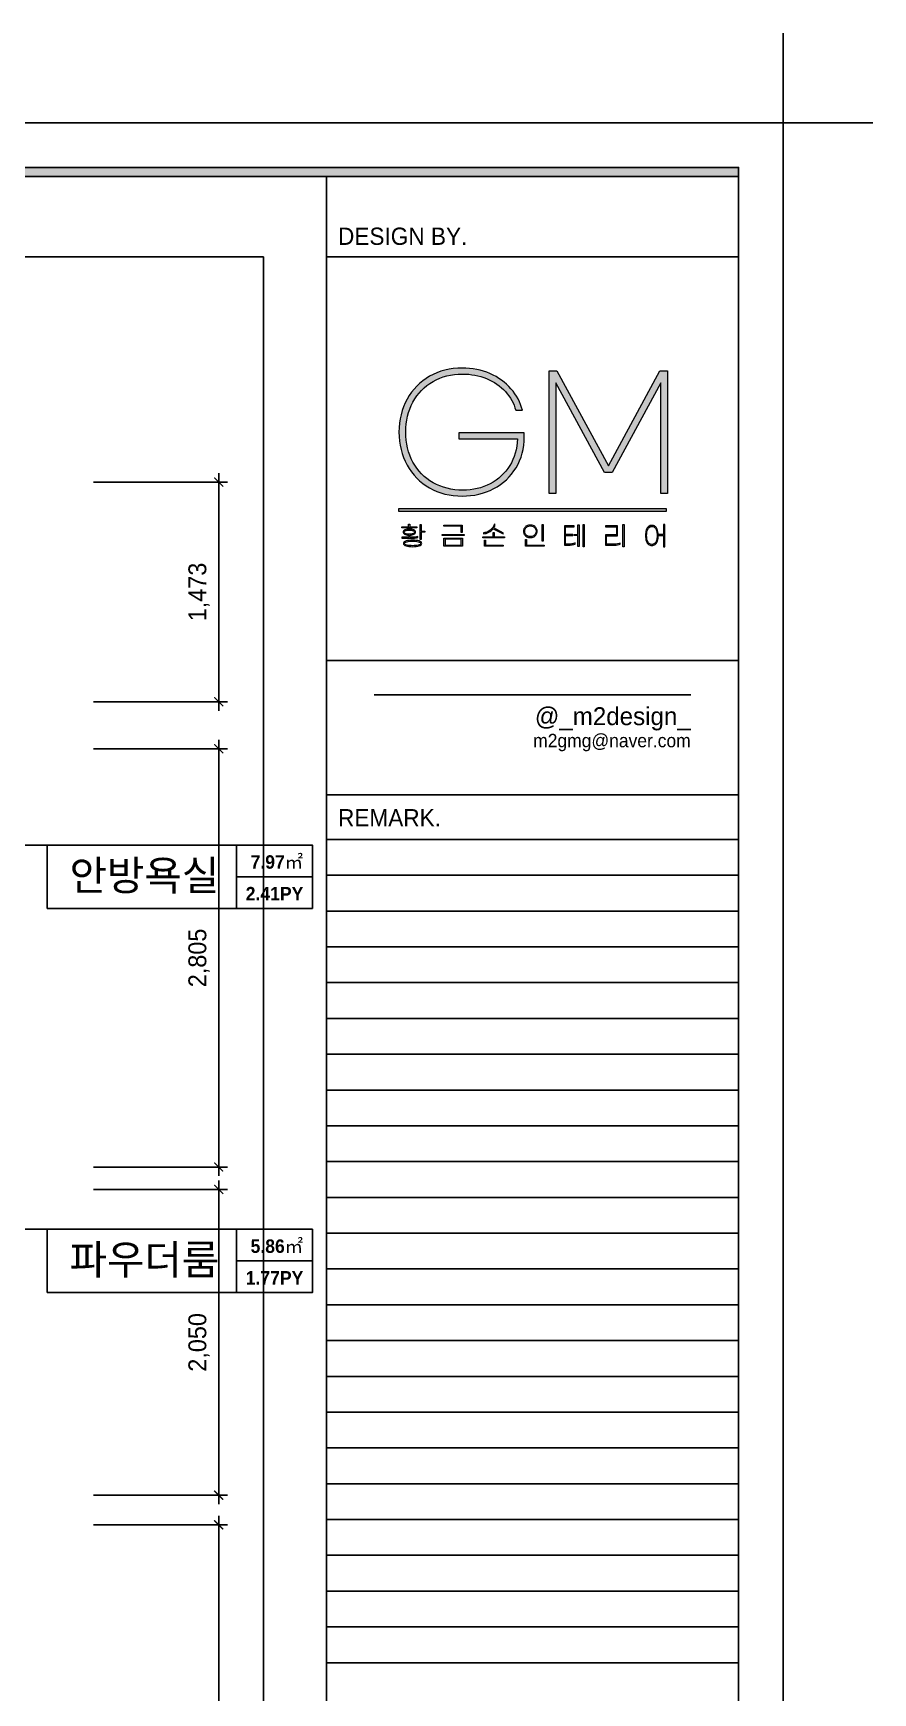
# Model space of a CAD drawing. Header units: millimetres. Extents: x 236955 to 308542, y 30900 to 88969.
# Drawn here: x 302912 to 308542, y 65121 to 76250 of the extents above; entities that cross this region are included whole.
import ezdxf
from ezdxf.enums import TextEntityAlignment as Align

# ---------------------------------------------------------------- set-up
doc = ezdxf.new("R2010")
doc.units = ezdxf.units.MM
doc.header["$LTSCALE"] = 100
doc.header["$PDMODE"] = 3
doc.layers.get('DEFPOINTS').update_dxf_attribs({"color": 248})
for name, color, linetype in [('0-ELC TEXT', 7, 'Continuous'), ('03-TEXT', 3, 'Continuous'), ('07-DIM WAL', 5, 'Continuous'), ('_U+B808_U+C774_U+C5B4 2', 7, 'Continuous'), ('FORM(YOURNAME)-1', 1, 'Continuous'), ('FORM(YOURNAME)-11', 1, 'Continuous')]:
    doc.layers.add(name, color=color, linetype=linetype)
doc.styles.add('HY 울릉도 L', font='')
doc.styles.add('YOURNAME', font='HY울릉도M.TTF')
doc.styles.add('넥슨고딕', font='NEXONLv1GothicBold.ttf')
doc.styles.add('코레일둥고', font='Korail_Round_Gothic_Medium.ttf')
doc.styles.get('HY 울릉도 L').set_extended_font_data('HY울릉도L')
doc.dimstyles.new('60', dxfattribs={"dimscale": 60, "dimtxt": 2, "dimasz": 1, "dimexe": 1, "dimexo": 1, "dimgap": 1, "dimtad": 1, "dimdec": 0, "dimrnd": 0.05, "dimdsep": 46, "dimlunit": 6, "dimtxsty": 'HY 울릉도 L', "dimblk": 'ARCHTICK', "dimcen": 2.5, "dimdle": 1, "dimclrd": 133, "dimclre": 133, "dimclrt": 30, "dimadec": 0, "dimazin": 0, "dimtfac": 1, "dimtdec": 0, "dimtix": 1, "dimtmove": 2, "dimatfit": 3, "dimldrblk": 'ARCHTICK', "dimfxl": 1, "dimlwd": -1, "dimlwe": -1, "dimarcsym": 0})

# ---------------------------------------------------------------- blocks, each defined once
blk = doc.blocks.new('block 29')
at = {"layer": '_U+B808_U+C774_U+C5B4 2'}
h = blk.add_hatch(color=35, dxfattribs=at)
h.dxf.hatch_style = 2
edge = h.paths.add_edge_path()
edge.add_spline(control_points=[(626.29, -130.32), (626.06, -130.35), (625.8, -130.36), (625.5, -130.36), (625.5, -130.36), (624.38, -130.36), (624.38, -130.36), (624.38, -130.36), (624.38, -130.21), (624.38, -130.21), (624.38, -130.21), (625.42, -130.21), (625.42, -130.21), (625.42, -130.21), (625.42, -129.89), (625.42, -129.89), (625.16, -129.88), (624.96, -129.84), (624.81, -129.76), (624.66, -129.68), (624.58, -129.57), (624.58, -129.44), (624.58, -129.3), (624.66, -129.19), (624.83, -129.1), (625, -129.02), (625.22, -128.98), (625.5, -128.98), (625.79, -128.98), (626.01, -129.02), (626.18, -129.1), (626.34, -129.19), (626.43, -129.3), (626.43, -129.44), (626.43, -129.57), (626.35, -129.68), (626.2, -129.76), (626.05, -129.84), (625.84, -129.89), (625.58, -129.89), (625.58, -129.89), (625.58, -130.21), (625.58, -130.21), (626.18, -130.2), (626.58, -130.16), (626.78, -130.07), (626.78, -130.07), (626.78, -130.22), (626.78, -130.22), (626.68, -130.27), (626.51, -130.3), (626.29, -130.32)], knot_values=[0, 0, 0, 0, 1, 1, 1, 2, 2, 2, 3, 3, 3, 4, 4, 4, 5, 5, 5, 6, 6, 6, 7, 7, 7, 8, 8, 8, 9, 9, 9, 10, 10, 10, 11, 11, 11, 12, 12, 12, 13, 13, 13, 14, 14, 14, 15, 15, 15, 16, 16, 16, 17, 17, 17, 17], degree=3, periodic=0)
h.paths.add_polyline_path([(626.62, -128.8), (624.41, -128.8), (624.41, -128.65), (625.41, -128.65), (625.41, -128.24), (625.58, -128.24), (625.58, -128.65), (626.62, -128.65)])
edge = h.paths.add_edge_path()
edge.add_spline(control_points=[(626.98, -130.76), (627.24, -130.83), (627.37, -130.96), (627.37, -131.13), (627.37, -131.3), (627.24, -131.42), (626.98, -131.5), (626.72, -131.57), (626.39, -131.61), (626, -131.61), (625.61, -131.61), (625.28, -131.57), (625.02, -131.5), (624.76, -131.42), (624.63, -131.3), (624.63, -131.13), (624.63, -130.96), (624.76, -130.83), (625.02, -130.76), (625.28, -130.68), (625.61, -130.65), (626, -130.65), (626.39, -130.65), (626.72, -130.68), (626.98, -130.76)], knot_values=[0, 0, 0, 0, 1, 1, 1, 2, 2, 2, 3, 3, 3, 4, 4, 4, 5, 5, 5, 6, 6, 6, 7, 7, 7, 8, 8, 8, 8], degree=3, periodic=0)
edge = h.paths.add_edge_path()
edge.add_spline(control_points=[(624.95, -129.67), (625.09, -129.72), (625.27, -129.75), (625.5, -129.75), (625.73, -129.75), (625.92, -129.72), (626.06, -129.67), (626.2, -129.61), (626.27, -129.53), (626.27, -129.44), (626.27, -129.34), (626.2, -129.27), (626.06, -129.21), (625.92, -129.15), (625.73, -129.13), (625.5, -129.13), (625.27, -129.13), (625.09, -129.15), (624.95, -129.21), (624.81, -129.27), (624.74, -129.34), (624.74, -129.44), (624.74, -129.53), (624.81, -129.61), (624.95, -129.67)], knot_values=[0, 0, 0, 0, 1, 1, 1, 2, 2, 2, 3, 3, 3, 4, 4, 4, 5, 5, 5, 6, 6, 6, 7, 7, 7, 8, 8, 8, 8], degree=3, periodic=0)
edge = h.paths.add_edge_path()
edge.add_spline(control_points=[(626.83, -131.38), (627.08, -131.33), (627.2, -131.25), (627.2, -131.13), (627.2, -131.01), (627.08, -130.92), (626.83, -130.87), (626.59, -130.82), (626.31, -130.79), (626, -130.79), (625.69, -130.79), (625.41, -130.82), (625.17, -130.87), (624.92, -130.92), (624.8, -131.01), (624.8, -131.13), (624.8, -131.25), (624.92, -131.33), (625.17, -131.38), (625.41, -131.44), (625.69, -131.46), (626, -131.46), (626.31, -131.46), (626.59, -131.44), (626.83, -131.38)], knot_values=[0, 0, 0, 0, 1, 1, 1, 2, 2, 2, 3, 3, 3, 4, 4, 4, 5, 5, 5, 6, 6, 6, 7, 7, 7, 8, 8, 8, 8], degree=3, periodic=0)
h.paths.add_polyline_path([(627.8, -129.28), (627.8, -129.43), (627.29, -129.43), (627.29, -130.53), (627.13, -130.53), (627.13, -128.32), (627.29, -128.32), (627.29, -129.28)])
h = blk.add_hatch(color=35, dxfattribs=at)
h.dxf.hatch_style = 2
h.paths.add_polyline_path([(633.67, -129.92), (630.41, -129.92), (630.41, -129.77), (633.67, -129.77)])
h.paths.add_polyline_path([(633.4, -129.51), (633.24, -129.51), (633.24, -128.55), (630.66, -128.55), (630.66, -128.4), (633.4, -128.4)])
h.paths.add_polyline_path([(633.41, -131.54), (630.67, -131.54), (630.67, -130.36), (633.41, -130.36)])
h.paths.add_polyline_path([(633.25, -131.39), (633.25, -130.51), (630.83, -130.51), (630.83, -131.39)])
h = blk.add_hatch(color=35, dxfattribs=at)
h.dxf.hatch_style = 2
h.paths.add_polyline_path([(639.69, -130.16), (639.69, -130.31), (636.44, -130.31), (636.44, -130.16), (637.98, -130.16), (637.98, -129.51), (638.15, -129.51), (638.15, -130.16)])
edge = h.paths.add_edge_path()
edge.add_spline(control_points=[(637.36, -129.47), (637.09, -129.61), (636.83, -129.68), (636.58, -129.68), (636.58, -129.68), (636.58, -129.53), (636.58, -129.53), (636.8, -129.52), (637.02, -129.46), (637.24, -129.35), (637.47, -129.24), (637.66, -129.08), (637.83, -128.89), (638, -128.7), (638.1, -128.49), (638.15, -128.26), (638.15, -128.26), (638.31, -128.28), (638.31, -128.28), (638.27, -128.46), (638.21, -128.63), (638.1, -128.79), (638.1, -128.79), (639.55, -129.58), (639.55, -129.58), (639.55, -129.58), (639.48, -129.71), (639.48, -129.71), (639.48, -129.71), (638.01, -128.93), (638.01, -128.93), (637.84, -129.15), (637.62, -129.33), (637.36, -129.47)], knot_values=[0, 0, 0, 0, 1, 1, 1, 2, 2, 2, 3, 3, 3, 4, 4, 4, 5, 5, 5, 6, 6, 6, 7, 7, 7, 8, 8, 8, 9, 9, 9, 10, 10, 10, 11, 11, 11, 11], degree=3, periodic=0)
h.paths.add_polyline_path([(636.86, -131.39), (639.51, -131.39), (639.51, -131.54), (636.7, -131.54), (636.7, -130.65), (636.86, -130.65)])
h = blk.add_hatch(color=35, dxfattribs=at)
h.dxf.hatch_style = 2
edge = h.paths.add_edge_path()
edge.add_spline(control_points=[(644.09, -128.5), (644.24, -128.59), (644.35, -128.7), (644.43, -128.84), (644.51, -128.98), (644.55, -129.14), (644.55, -129.31), (644.55, -129.49), (644.51, -129.65), (644.43, -129.79), (644.35, -129.93), (644.24, -130.04), (644.09, -130.13), (643.93, -130.21), (643.75, -130.25), (643.54, -130.25), (643.33, -130.25), (643.15, -130.21), (643, -130.13), (642.85, -130.04), (642.73, -129.93), (642.65, -129.79), (642.57, -129.65), (642.53, -129.49), (642.53, -129.31), (642.53, -129.14), (642.57, -128.98), (642.65, -128.84), (642.73, -128.7), (642.85, -128.59), (643, -128.5), (643.15, -128.42), (643.33, -128.38), (643.54, -128.38), (643.75, -128.38), (643.93, -128.42), (644.09, -128.5)], knot_values=[0, 0, 0, 0, 1, 1, 1, 2, 2, 2, 3, 3, 3, 4, 4, 4, 5, 5, 5, 6, 6, 6, 7, 7, 7, 8, 8, 8, 9, 9, 9, 10, 10, 10, 11, 11, 11, 12, 12, 12, 12], degree=3, periodic=0)
edge = h.paths.add_edge_path()
edge.add_spline(control_points=[(643.1, -128.62), (642.97, -128.69), (642.87, -128.78), (642.8, -128.9), (642.73, -129.02), (642.7, -129.16), (642.7, -129.31), (642.7, -129.47), (642.73, -129.61), (642.8, -129.73), (642.87, -129.85), (642.97, -129.94), (643.1, -130.01), (643.23, -130.07), (643.38, -130.11), (643.54, -130.11), (643.71, -130.11), (643.86, -130.07), (643.99, -130.01), (644.12, -129.94), (644.21, -129.85), (644.28, -129.73), (644.35, -129.61), (644.39, -129.47), (644.39, -129.31), (644.39, -129.16), (644.35, -129.02), (644.28, -128.9), (644.21, -128.78), (644.12, -128.69), (643.99, -128.62), (643.86, -128.56), (643.71, -128.52), (643.54, -128.52), (643.38, -128.52), (643.23, -128.56), (643.1, -128.62)], knot_values=[0, 0, 0, 0, 1, 1, 1, 2, 2, 2, 3, 3, 3, 4, 4, 4, 5, 5, 5, 6, 6, 6, 7, 7, 7, 8, 8, 8, 9, 9, 9, 10, 10, 10, 11, 11, 11, 12, 12, 12, 12], degree=3, periodic=0)
h.paths.add_polyline_path([(642.98, -131.39), (645.58, -131.39), (645.58, -131.54), (642.82, -131.54), (642.82, -130.53), (642.98, -130.53)])
h.paths.add_polyline_path([(645.45, -130.78), (645.29, -130.78), (645.29, -128.32), (645.45, -128.32)])
h = blk.add_hatch(color=35, dxfattribs=at)
h.dxf.hatch_style = 2
edge = h.paths.add_edge_path()
edge.add_spline(control_points=[(649.11, -131.24), (649.37, -131.24), (649.58, -131.22), (649.75, -131.19), (649.92, -131.17), (650.08, -131.12), (650.22, -131.05), (650.22, -131.05), (650.22, -131.21), (650.22, -131.21), (649.97, -131.33), (649.61, -131.39), (649.13, -131.39), (649.13, -131.39), (648.63, -131.39), (648.63, -131.39), (648.63, -131.39), (648.63, -128.48), (648.63, -128.48), (648.63, -128.48), (650.06, -128.48), (650.06, -128.48), (650.06, -128.48), (650.06, -128.63), (650.06, -128.63), (650.06, -128.63), (648.79, -128.63), (648.79, -128.63), (648.79, -128.63), (648.79, -129.81), (648.79, -129.81), (648.79, -129.81), (649.87, -129.81), (649.87, -129.81), (649.87, -129.81), (649.87, -129.96), (649.87, -129.96), (649.87, -129.96), (648.79, -129.96), (648.79, -129.96), (648.79, -129.96), (648.79, -131.24), (648.79, -131.24), (648.79, -131.24), (649.11, -131.24), (649.11, -131.24)], knot_values=[0, 0, 0, 0, 1, 1, 1, 2, 2, 2, 3, 3, 3, 4, 4, 4, 5, 5, 5, 6, 6, 6, 7, 7, 7, 8, 8, 8, 9, 9, 9, 10, 10, 10, 11, 11, 11, 12, 12, 12, 13, 13, 13, 14, 14, 14, 15, 15, 15, 15], degree=3, periodic=0)
h.paths.add_polyline_path([(650.64, -128.35), (650.8, -128.35), (650.8, -131.56), (650.64, -131.56), (650.64, -129.94), (650.06, -129.94), (650.06, -129.79), (650.64, -129.79)])
h.paths.add_polyline_path([(651.57, -128.32), (651.57, -131.62), (651.41, -131.62), (651.41, -128.32)])
h = blk.add_hatch(color=35, dxfattribs=at)
h.dxf.hatch_style = 2
edge = h.paths.add_edge_path()
edge.add_spline(control_points=[(656.55, -129.97), (656.55, -129.97), (654.9, -129.97), (654.9, -129.97), (654.9, -129.97), (654.9, -131.24), (654.9, -131.24), (654.9, -131.24), (656.08, -131.24), (656.08, -131.24), (656.23, -131.24), (656.39, -131.22), (656.55, -131.19), (656.7, -131.17), (656.83, -131.13), (656.93, -131.08), (656.93, -131.08), (656.93, -131.23), (656.93, -131.23), (656.83, -131.28), (656.71, -131.32), (656.55, -131.34), (656.4, -131.37), (656.24, -131.39), (656.08, -131.39), (656.08, -131.39), (654.74, -131.39), (654.74, -131.39), (654.74, -131.39), (654.74, -129.82), (654.74, -129.82), (654.74, -129.82), (656.39, -129.82), (656.39, -129.82), (656.39, -129.82), (656.39, -128.63), (656.39, -128.63), (656.39, -128.63), (654.73, -128.63), (654.73, -128.63), (654.73, -128.63), (654.73, -128.48), (654.73, -128.48), (654.73, -128.48), (656.55, -128.48), (656.55, -128.48), (656.55, -128.48), (656.55, -129.97), (656.55, -129.97)], knot_values=[0, 0, 0, 0, 1, 1, 1, 2, 2, 2, 3, 3, 3, 4, 4, 4, 5, 5, 5, 6, 6, 6, 7, 7, 7, 8, 8, 8, 9, 9, 9, 10, 10, 10, 11, 11, 11, 12, 12, 12, 13, 13, 13, 14, 14, 14, 15, 15, 15, 16, 16, 16, 16], degree=3, periodic=0)
h.paths.add_polyline_path([(657.51, -131.62), (657.34, -131.62), (657.34, -128.32), (657.51, -128.32)])
h = blk.add_hatch(color=35, dxfattribs=at)
h.dxf.hatch_style = 2
edge = h.paths.add_edge_path()
edge.add_spline(control_points=[(663.56, -128.32), (663.56, -128.32), (663.56, -131.62), (663.56, -131.62), (663.56, -131.62), (663.4, -131.62), (663.4, -131.62), (663.4, -131.62), (663.4, -129.94), (663.4, -129.94), (663.4, -129.94), (662.6, -129.94), (662.6, -129.94), (662.6, -130.27), (662.56, -130.54), (662.48, -130.77), (662.4, -130.99), (662.29, -131.16), (662.14, -131.27), (662, -131.38), (661.84, -131.43), (661.65, -131.43), (661.47, -131.43), (661.3, -131.38), (661.16, -131.27), (661.02, -131.16), (660.91, -130.99), (660.82, -130.76), (660.74, -130.54), (660.7, -130.26), (660.7, -129.93), (660.7, -129.6), (660.74, -129.33), (660.82, -129.1), (660.91, -128.88), (661.02, -128.71), (661.16, -128.6), (661.3, -128.49), (661.47, -128.43), (661.65, -128.43), (661.83, -128.43), (661.99, -128.48), (662.13, -128.58), (662.26, -128.68), (662.37, -128.83), (662.46, -129.04), (662.54, -129.24), (662.59, -129.5), (662.6, -129.79), (662.6, -129.79), (663.4, -129.79), (663.4, -129.79), (663.4, -129.79), (663.4, -128.32), (663.4, -128.32), (663.4, -128.32), (663.56, -128.32), (663.56, -128.32)], knot_values=[0, 0, 0, 0, 1, 1, 1, 2, 2, 2, 3, 3, 3, 4, 4, 4, 5, 5, 5, 6, 6, 6, 7, 7, 7, 8, 8, 8, 9, 9, 9, 10, 10, 10, 11, 11, 11, 12, 12, 12, 13, 13, 13, 14, 14, 14, 15, 15, 15, 16, 16, 16, 17, 17, 17, 18, 18, 18, 19, 19, 19, 19], degree=3, periodic=0)
edge = h.paths.add_edge_path()
edge.add_spline(control_points=[(662.06, -131.13), (662.18, -131.03), (662.27, -130.88), (662.34, -130.68), (662.4, -130.48), (662.44, -130.23), (662.44, -129.93), (662.44, -129.64), (662.4, -129.39), (662.34, -129.19), (662.27, -128.98), (662.18, -128.83), (662.06, -128.73), (661.94, -128.63), (661.8, -128.58), (661.65, -128.58), (661.5, -128.58), (661.37, -128.63), (661.25, -128.73), (661.13, -128.83), (661.04, -128.98), (660.97, -129.19), (660.9, -129.39), (660.87, -129.64), (660.87, -129.93), (660.87, -130.23), (660.9, -130.48), (660.97, -130.68), (661.04, -130.88), (661.13, -131.03), (661.25, -131.13), (661.37, -131.23), (661.5, -131.28), (661.65, -131.28), (661.8, -131.28), (661.94, -131.23), (662.06, -131.13)], knot_values=[0, 0, 0, 0, 1, 1, 1, 2, 2, 2, 3, 3, 3, 4, 4, 4, 5, 5, 5, 6, 6, 6, 7, 7, 7, 8, 8, 8, 9, 9, 9, 10, 10, 10, 11, 11, 11, 12, 12, 12, 12], degree=3, periodic=0)
at = {"layer": '_U+B808_U+C774_U+C5B4 2', "lineweight": 0}
for points in [[(626.62, -128.8), (624.41, -128.8), (624.41, -128.65), (625.41, -128.65), (625.41, -128.24), (625.58, -128.24), (625.58, -128.65), (626.62, -128.65), (626.62, -128.8)], [(627.8, -129.28), (627.8, -129.43), (627.29, -129.43), (627.29, -130.53), (627.13, -130.53), (627.13, -128.32), (627.29, -128.32), (627.29, -129.28), (627.8, -129.28)], [(633.4, -129.51), (633.24, -129.51), (633.24, -128.55), (630.66, -128.55), (630.66, -128.4), (633.4, -128.4), (633.4, -129.51)], [(645.45, -130.78), (645.29, -130.78), (645.29, -128.32), (645.45, -128.32), (645.45, -130.78)], [(650.64, -128.35), (650.8, -128.35), (650.8, -131.56), (650.64, -131.56), (650.64, -129.94), (650.06, -129.94), (650.06, -129.79), (650.64, -129.79), (650.64, -128.35)], [(651.57, -128.32), (651.57, -131.62), (651.41, -131.62), (651.41, -128.32), (651.57, -128.32)], [(657.51, -131.62), (657.34, -131.62), (657.34, -128.32), (657.51, -128.32), (657.51, -131.62)], [(633.67, -129.92), (630.41, -129.92), (630.41, -129.77), (633.67, -129.77), (633.67, -129.92)], [(633.41, -131.54), (630.67, -131.54), (630.67, -130.36), (633.41, -130.36), (633.41, -131.54)], [(633.25, -131.39), (633.25, -130.51), (630.83, -130.51), (630.83, -131.39), (633.25, -131.39)], [(639.69, -130.16), (639.69, -130.31), (636.44, -130.31), (636.44, -130.16), (637.98, -130.16), (637.98, -129.51), (638.15, -129.51), (638.15, -130.16), (639.69, -130.16)], [(636.86, -131.39), (639.51, -131.39), (639.51, -131.54), (636.7, -131.54), (636.7, -130.65), (636.86, -130.65), (636.86, -131.39)], [(642.98, -131.39), (645.58, -131.39), (645.58, -131.54), (642.82, -131.54), (642.82, -130.53), (642.98, -130.53), (642.98, -131.39)]]:
    blk.add_lwpolyline(points, dxfattribs=at)
for points, knots in [([(637.36, -129.47), (637.09, -129.61), (636.83, -129.68), (636.58, -129.68), (636.58, -129.68), (636.58, -129.53), (636.58, -129.53), (636.8, -129.52), (637.02, -129.46), (637.24, -129.35), (637.47, -129.24), (637.66, -129.08), (637.83, -128.89), (638, -128.7), (638.1, -128.49), (638.15, -128.26), (638.15, -128.26), (638.31, -128.28), (638.31, -128.28), (638.27, -128.46), (638.21, -128.63), (638.1, -128.79), (638.1, -128.79), (639.55, -129.58), (639.55, -129.58), (639.55, -129.58), (639.48, -129.71), (639.48, -129.71), (639.48, -129.71), (638.01, -128.93), (638.01, -128.93), (637.84, -129.15), (637.62, -129.33), (637.36, -129.47)], [0, 0, 0, 0, 1, 1, 1, 2, 2, 2, 3, 3, 3, 4, 4, 4, 5, 5, 5, 6, 6, 6, 7, 7, 7, 8, 8, 8, 9, 9, 9, 10, 10, 10, 11, 11, 11, 11]), ([(644.09, -128.5), (644.24, -128.59), (644.35, -128.7), (644.43, -128.84), (644.51, -128.98), (644.55, -129.14), (644.55, -129.31), (644.55, -129.49), (644.51, -129.65), (644.43, -129.79), (644.35, -129.93), (644.24, -130.04), (644.09, -130.13), (643.93, -130.21), (643.75, -130.25), (643.54, -130.25), (643.33, -130.25), (643.15, -130.21), (643, -130.13), (642.85, -130.04), (642.73, -129.93), (642.65, -129.79), (642.57, -129.65), (642.53, -129.49), (642.53, -129.31), (642.53, -129.14), (642.57, -128.98), (642.65, -128.84), (642.73, -128.7), (642.85, -128.59), (643, -128.5), (643.15, -128.42), (643.33, -128.38), (643.54, -128.38), (643.75, -128.38), (643.93, -128.42), (644.09, -128.5)], [0, 0, 0, 0, 1, 1, 1, 2, 2, 2, 3, 3, 3, 4, 4, 4, 5, 5, 5, 6, 6, 6, 7, 7, 7, 8, 8, 8, 9, 9, 9, 10, 10, 10, 11, 11, 11, 12, 12, 12, 12]), ([(643.1, -128.62), (642.97, -128.69), (642.87, -128.78), (642.8, -128.9), (642.73, -129.02), (642.7, -129.16), (642.7, -129.31), (642.7, -129.47), (642.73, -129.61), (642.8, -129.73), (642.87, -129.85), (642.97, -129.94), (643.1, -130.01), (643.23, -130.07), (643.38, -130.11), (643.54, -130.11), (643.71, -130.11), (643.86, -130.07), (643.99, -130.01), (644.12, -129.94), (644.21, -129.85), (644.28, -129.73), (644.35, -129.61), (644.39, -129.47), (644.39, -129.31), (644.39, -129.16), (644.35, -129.02), (644.28, -128.9), (644.21, -128.78), (644.12, -128.69), (643.99, -128.62), (643.86, -128.56), (643.71, -128.52), (643.54, -128.52), (643.38, -128.52), (643.23, -128.56), (643.1, -128.62)], [0, 0, 0, 0, 1, 1, 1, 2, 2, 2, 3, 3, 3, 4, 4, 4, 5, 5, 5, 6, 6, 6, 7, 7, 7, 8, 8, 8, 9, 9, 9, 10, 10, 10, 11, 11, 11, 12, 12, 12, 12]), ([(649.11, -131.24), (649.37, -131.24), (649.58, -131.22), (649.75, -131.19), (649.92, -131.17), (650.08, -131.12), (650.22, -131.05), (650.22, -131.05), (650.22, -131.21), (650.22, -131.21), (649.97, -131.33), (649.61, -131.39), (649.13, -131.39), (649.13, -131.39), (648.63, -131.39), (648.63, -131.39), (648.63, -131.39), (648.63, -128.48), (648.63, -128.48), (648.63, -128.48), (650.06, -128.48), (650.06, -128.48), (650.06, -128.48), (650.06, -128.63), (650.06, -128.63), (650.06, -128.63), (648.79, -128.63), (648.79, -128.63), (648.79, -128.63), (648.79, -129.81), (648.79, -129.81), (648.79, -129.81), (649.87, -129.81), (649.87, -129.81), (649.87, -129.81), (649.87, -129.96), (649.87, -129.96), (649.87, -129.96), (648.79, -129.96), (648.79, -129.96), (648.79, -129.96), (648.79, -131.24), (648.79, -131.24), (648.79, -131.24), (649.11, -131.24), (649.11, -131.24)], [0, 0, 0, 0, 1, 1, 1, 2, 2, 2, 3, 3, 3, 4, 4, 4, 5, 5, 5, 6, 6, 6, 7, 7, 7, 8, 8, 8, 9, 9, 9, 10, 10, 10, 11, 11, 11, 12, 12, 12, 13, 13, 13, 14, 14, 14, 15, 15, 15, 15]), ([(656.55, -129.97), (656.55, -129.97), (654.9, -129.97), (654.9, -129.97), (654.9, -129.97), (654.9, -131.24), (654.9, -131.24), (654.9, -131.24), (656.08, -131.24), (656.08, -131.24), (656.23, -131.24), (656.39, -131.22), (656.55, -131.19), (656.7, -131.17), (656.83, -131.13), (656.93, -131.08), (656.93, -131.08), (656.93, -131.23), (656.93, -131.23), (656.83, -131.28), (656.71, -131.32), (656.55, -131.34), (656.4, -131.37), (656.24, -131.39), (656.08, -131.39), (656.08, -131.39), (654.74, -131.39), (654.74, -131.39), (654.74, -131.39), (654.74, -129.82), (654.74, -129.82), (654.74, -129.82), (656.39, -129.82), (656.39, -129.82), (656.39, -129.82), (656.39, -128.63), (656.39, -128.63), (656.39, -128.63), (654.73, -128.63), (654.73, -128.63), (654.73, -128.63), (654.73, -128.48), (654.73, -128.48), (654.73, -128.48), (656.55, -128.48), (656.55, -128.48), (656.55, -128.48), (656.55, -129.97), (656.55, -129.97)], [0, 0, 0, 0, 1, 1, 1, 2, 2, 2, 3, 3, 3, 4, 4, 4, 5, 5, 5, 6, 6, 6, 7, 7, 7, 8, 8, 8, 9, 9, 9, 10, 10, 10, 11, 11, 11, 12, 12, 12, 13, 13, 13, 14, 14, 14, 15, 15, 15, 16, 16, 16, 16]), ([(663.56, -128.32), (663.56, -128.32), (663.56, -131.62), (663.56, -131.62), (663.56, -131.62), (663.4, -131.62), (663.4, -131.62), (663.4, -131.62), (663.4, -129.94), (663.4, -129.94), (663.4, -129.94), (662.6, -129.94), (662.6, -129.94), (662.6, -130.27), (662.56, -130.54), (662.48, -130.77), (662.4, -130.99), (662.29, -131.16), (662.14, -131.27), (662, -131.38), (661.84, -131.43), (661.65, -131.43), (661.47, -131.43), (661.3, -131.38), (661.16, -131.27), (661.02, -131.16), (660.91, -130.99), (660.82, -130.76), (660.74, -130.54), (660.7, -130.26), (660.7, -129.93), (660.7, -129.6), (660.74, -129.33), (660.82, -129.1), (660.91, -128.88), (661.02, -128.71), (661.16, -128.6), (661.3, -128.49), (661.47, -128.43), (661.65, -128.43), (661.83, -128.43), (661.99, -128.48), (662.13, -128.58), (662.26, -128.68), (662.37, -128.83), (662.46, -129.04), (662.54, -129.24), (662.59, -129.5), (662.6, -129.79), (662.6, -129.79), (663.4, -129.79), (663.4, -129.79), (663.4, -129.79), (663.4, -128.32), (663.4, -128.32), (663.4, -128.32), (663.56, -128.32), (663.56, -128.32)], [0, 0, 0, 0, 1, 1, 1, 2, 2, 2, 3, 3, 3, 4, 4, 4, 5, 5, 5, 6, 6, 6, 7, 7, 7, 8, 8, 8, 9, 9, 9, 10, 10, 10, 11, 11, 11, 12, 12, 12, 13, 13, 13, 14, 14, 14, 15, 15, 15, 16, 16, 16, 17, 17, 17, 18, 18, 18, 19, 19, 19, 19]), ([(662.06, -131.13), (662.18, -131.03), (662.27, -130.88), (662.34, -130.68), (662.4, -130.48), (662.44, -130.23), (662.44, -129.93), (662.44, -129.64), (662.4, -129.39), (662.34, -129.19), (662.27, -128.98), (662.18, -128.83), (662.06, -128.73), (661.94, -128.63), (661.8, -128.58), (661.65, -128.58), (661.5, -128.58), (661.37, -128.63), (661.25, -128.73), (661.13, -128.83), (661.04, -128.98), (660.97, -129.19), (660.9, -129.39), (660.87, -129.64), (660.87, -129.93), (660.87, -130.23), (660.9, -130.48), (660.97, -130.68), (661.04, -130.88), (661.13, -131.03), (661.25, -131.13), (661.37, -131.23), (661.5, -131.28), (661.65, -131.28), (661.8, -131.28), (661.94, -131.23), (662.06, -131.13)], [0, 0, 0, 0, 1, 1, 1, 2, 2, 2, 3, 3, 3, 4, 4, 4, 5, 5, 5, 6, 6, 6, 7, 7, 7, 8, 8, 8, 9, 9, 9, 10, 10, 10, 11, 11, 11, 12, 12, 12, 12]), ([(626.29, -130.32), (626.06, -130.35), (625.8, -130.36), (625.5, -130.36), (625.5, -130.36), (624.38, -130.36), (624.38, -130.36), (624.38, -130.36), (624.38, -130.21), (624.38, -130.21), (624.38, -130.21), (625.42, -130.21), (625.42, -130.21), (625.42, -130.21), (625.42, -129.89), (625.42, -129.89), (625.16, -129.88), (624.96, -129.84), (624.81, -129.76), (624.66, -129.68), (624.58, -129.57), (624.58, -129.44), (624.58, -129.3), (624.66, -129.19), (624.83, -129.1), (625, -129.02), (625.22, -128.98), (625.5, -128.98), (625.79, -128.98), (626.01, -129.02), (626.18, -129.1), (626.34, -129.19), (626.43, -129.3), (626.43, -129.44), (626.43, -129.57), (626.35, -129.68), (626.2, -129.76), (626.05, -129.84), (625.84, -129.89), (625.58, -129.89), (625.58, -129.89), (625.58, -130.21), (625.58, -130.21), (626.18, -130.2), (626.58, -130.16), (626.78, -130.07), (626.78, -130.07), (626.78, -130.22), (626.78, -130.22), (626.68, -130.27), (626.51, -130.3), (626.29, -130.32)], [0, 0, 0, 0, 1, 1, 1, 2, 2, 2, 3, 3, 3, 4, 4, 4, 5, 5, 5, 6, 6, 6, 7, 7, 7, 8, 8, 8, 9, 9, 9, 10, 10, 10, 11, 11, 11, 12, 12, 12, 13, 13, 13, 14, 14, 14, 15, 15, 15, 16, 16, 16, 17, 17, 17, 17]), ([(626.98, -130.76), (627.24, -130.83), (627.37, -130.96), (627.37, -131.13), (627.37, -131.3), (627.24, -131.42), (626.98, -131.5), (626.72, -131.57), (626.39, -131.61), (626, -131.61), (625.61, -131.61), (625.28, -131.57), (625.02, -131.5), (624.76, -131.42), (624.63, -131.3), (624.63, -131.13), (624.63, -130.96), (624.76, -130.83), (625.02, -130.76), (625.28, -130.68), (625.61, -130.65), (626, -130.65), (626.39, -130.65), (626.72, -130.68), (626.98, -130.76)], [0, 0, 0, 0, 1, 1, 1, 2, 2, 2, 3, 3, 3, 4, 4, 4, 5, 5, 5, 6, 6, 6, 7, 7, 7, 8, 8, 8, 8]), ([(624.95, -129.67), (625.09, -129.72), (625.27, -129.75), (625.5, -129.75), (625.73, -129.75), (625.92, -129.72), (626.06, -129.67), (626.2, -129.61), (626.27, -129.53), (626.27, -129.44), (626.27, -129.34), (626.2, -129.27), (626.06, -129.21), (625.92, -129.15), (625.73, -129.13), (625.5, -129.13), (625.27, -129.13), (625.09, -129.15), (624.95, -129.21), (624.81, -129.27), (624.74, -129.34), (624.74, -129.44), (624.74, -129.53), (624.81, -129.61), (624.95, -129.67)], [0, 0, 0, 0, 1, 1, 1, 2, 2, 2, 3, 3, 3, 4, 4, 4, 5, 5, 5, 6, 6, 6, 7, 7, 7, 8, 8, 8, 8]), ([(626.83, -131.38), (627.08, -131.33), (627.2, -131.25), (627.2, -131.13), (627.2, -131.01), (627.08, -130.92), (626.83, -130.87), (626.59, -130.82), (626.31, -130.79), (626, -130.79), (625.69, -130.79), (625.41, -130.82), (625.17, -130.87), (624.92, -130.92), (624.8, -131.01), (624.8, -131.13), (624.8, -131.25), (624.92, -131.33), (625.17, -131.38), (625.41, -131.44), (625.69, -131.46), (626, -131.46), (626.31, -131.46), (626.59, -131.44), (626.83, -131.38)], [0, 0, 0, 0, 1, 1, 1, 2, 2, 2, 3, 3, 3, 4, 4, 4, 5, 5, 5, 6, 6, 6, 7, 7, 7, 8, 8, 8, 8])]:
    blk.add_open_spline(points, degree=3, knots=knots, dxfattribs=at)
blk = doc.blocks.new('block 30')
at = {"layer": '_U+B808_U+C774_U+C5B4 2'}
h = blk.add_hatch(color=35, dxfattribs=at)
h.dxf.hatch_style = 2
edge = h.paths.add_edge_path()
edge.add_spline(control_points=[(637.53, -105.82), (638.78, -106.37), (639.83, -107.12), (640.66, -108.08), (641.5, -109.03), (642.06, -110.11), (642.35, -111.29), (642.35, -111.29), (641.36, -111.29), (641.36, -111.29), (641.11, -110.26), (640.6, -109.33), (639.84, -108.5), (639.08, -107.68), (638.14, -107.03), (637.02, -106.57), (635.9, -106.11), (634.7, -105.88), (633.42, -105.88), (631.78, -105.88), (630.32, -106.25), (629.04, -106.99), (627.76, -107.73), (626.76, -108.76), (626.05, -110.08), (625.33, -111.4), (624.97, -112.88), (624.97, -114.53), (624.97, -116.2), (625.33, -117.69), (626.05, -119), (626.76, -120.31), (627.77, -121.34), (629.05, -122.08), (630.34, -122.82), (631.82, -123.19), (633.49, -123.19), (634.98, -123.19), (636.34, -122.87), (637.56, -122.23), (638.78, -121.59), (639.75, -120.69), (640.47, -119.53), (641.18, -118.38), (641.57, -117.05), (641.61, -115.55), (641.61, -115.55), (632.88, -115.55), (632.88, -115.55), (632.88, -115.55), (632.88, -114.65), (632.88, -114.65), (632.88, -114.65), (642.63, -114.65), (642.63, -114.65), (642.63, -114.65), (642.63, -115.25), (642.63, -115.25), (642.63, -116.97), (642.23, -118.49), (641.42, -119.84), (640.6, -121.18), (639.49, -122.22), (638.08, -122.96), (636.67, -123.7), (635.11, -124.07), (633.39, -124.07), (631.57, -124.07), (629.95, -123.66), (628.52, -122.85), (627.09, -122.03), (625.98, -120.89), (625.18, -119.44), (624.37, -117.99), (623.97, -116.36), (623.97, -114.53), (623.97, -112.71), (624.37, -111.08), (625.18, -109.63), (625.98, -108.18), (627.09, -107.04), (628.52, -106.22), (629.95, -105.41), (631.57, -105), (633.39, -105), (634.89, -105), (636.27, -105.27), (637.53, -105.82)], knot_values=[0, 0, 0, 0, 1, 1, 1, 2, 2, 2, 3, 3, 3, 4, 4, 4, 5, 5, 5, 6, 6, 6, 7, 7, 7, 8, 8, 8, 9, 9, 9, 10, 10, 10, 11, 11, 11, 12, 12, 12, 13, 13, 13, 14, 14, 14, 15, 15, 15, 16, 16, 16, 17, 17, 17, 18, 18, 18, 19, 19, 19, 20, 20, 20, 21, 21, 21, 22, 22, 22, 23, 23, 23, 24, 24, 24, 25, 25, 25, 26, 26, 26, 27, 27, 27, 28, 28, 28, 29, 29, 29, 29], degree=3, periodic=0)
h = blk.add_hatch(color=35, dxfattribs=at)
h.dxf.hatch_style = 2
h.paths.add_polyline_path([(646.36, -105.39), (647.49, -105.39), (655.18, -119.56), (662.86, -105.39), (663.97, -105.39), (663.97, -123.68), (662.98, -123.68), (662.98, -107.17), (655.73, -120.53), (654.6, -120.53), (647.35, -107.17), (647.35, -123.68), (646.36, -123.68)])
at = {"layer": '_U+B808_U+C774_U+C5B4 2', "lineweight": 0}
blk.add_lwpolyline([(646.36, -105.39), (647.49, -105.39), (655.18, -119.56), (662.86, -105.39), (663.97, -105.39), (663.97, -123.68), (662.98, -123.68), (662.98, -107.17), (655.73, -120.53), (654.6, -120.53), (647.35, -107.17), (647.35, -123.68), (646.36, -123.68), (646.36, -105.39)], dxfattribs=at)
blk.add_open_spline([(637.53, -105.82), (638.78, -106.37), (639.83, -107.12), (640.66, -108.08), (641.5, -109.03), (642.06, -110.11), (642.35, -111.29), (642.35, -111.29), (641.36, -111.29), (641.36, -111.29), (641.11, -110.26), (640.6, -109.33), (639.84, -108.5), (639.08, -107.68), (638.14, -107.03), (637.02, -106.57), (635.9, -106.11), (634.7, -105.88), (633.42, -105.88), (631.78, -105.88), (630.32, -106.25), (629.04, -106.99), (627.76, -107.73), (626.76, -108.76), (626.05, -110.08), (625.33, -111.4), (624.97, -112.88), (624.97, -114.53), (624.97, -116.2), (625.33, -117.69), (626.05, -119), (626.76, -120.31), (627.77, -121.34), (629.05, -122.08), (630.34, -122.82), (631.82, -123.19), (633.49, -123.19), (634.98, -123.19), (636.34, -122.87), (637.56, -122.23), (638.78, -121.59), (639.75, -120.69), (640.47, -119.53), (641.18, -118.38), (641.57, -117.05), (641.61, -115.55), (641.61, -115.55), (632.88, -115.55), (632.88, -115.55), (632.88, -115.55), (632.88, -114.65), (632.88, -114.65), (632.88, -114.65), (642.63, -114.65), (642.63, -114.65), (642.63, -114.65), (642.63, -115.25), (642.63, -115.25), (642.63, -116.97), (642.23, -118.49), (641.42, -119.84), (640.6, -121.18), (639.49, -122.22), (638.08, -122.96), (636.67, -123.7), (635.11, -124.07), (633.39, -124.07), (631.57, -124.07), (629.95, -123.66), (628.52, -122.85), (627.09, -122.03), (625.98, -120.89), (625.18, -119.44), (624.37, -117.99), (623.97, -116.36), (623.97, -114.53), (623.97, -112.71), (624.37, -111.08), (625.18, -109.63), (625.98, -108.18), (627.09, -107.04), (628.52, -106.22), (629.95, -105.41), (631.57, -105), (633.39, -105), (634.89, -105), (636.27, -105.27), (637.53, -105.82)], degree=3, knots=[0, 0, 0, 0, 1, 1, 1, 2, 2, 2, 3, 3, 3, 4, 4, 4, 5, 5, 5, 6, 6, 6, 7, 7, 7, 8, 8, 8, 9, 9, 9, 10, 10, 10, 11, 11, 11, 12, 12, 12, 13, 13, 13, 14, 14, 14, 15, 15, 15, 16, 16, 16, 17, 17, 17, 18, 18, 18, 19, 19, 19, 20, 20, 20, 21, 21, 21, 22, 22, 22, 23, 23, 23, 24, 24, 24, 25, 25, 25, 26, 26, 26, 27, 27, 27, 28, 28, 28, 29, 29, 29, 29], dxfattribs=at)
blk = doc.blocks.new('block 28')
at = {"layer": '_U+B808_U+C774_U+C5B4 2'}
for name in ['block 30', 'block 29']:
    blk.add_blockref(name, (0, 0), dxfattribs=at)
blk = doc.blocks.new('block 27')
at = {"layer": '_U+B808_U+C774_U+C5B4 2'}
h = blk.add_hatch(color=35, dxfattribs=at)
h.dxf.hatch_style = 2
h.paths.add_polyline_path([(663.76, -126.35), (623.97, -126.35), (623.97, -125.94), (663.76, -125.94)])
at = {"layer": '_U+B808_U+C774_U+C5B4 2', "lineweight": 0}
blk.add_lwpolyline([(663.76, -126.35), (623.97, -126.35), (623.97, -125.94), (663.76, -125.94), (663.76, -126.35)], dxfattribs=at)
at = {"layer": '_U+B808_U+C774_U+C5B4 2'}
blk.add_blockref('block 28', (0, 0), dxfattribs=at)
blk = doc.blocks.new('FORM-ELEVATION')
at = {"layer": 'FORM(YOURNAME)-11'}
h = blk.add_hatch(color=256, dxfattribs=at)
h.dxf.hatch_style = 1
h.paths.add_polyline_path([(-10309, 35708), (71691, 35708), (71691, 35508), (-10309, 35508)])
h.paths.add_polyline_path([(-10309, -21492), (71691, -21492), (71691, -21692), (-10309, -21692)])
at = {"layer": 'DEFPOINTS', "color": 158}
for p, q in [((62481, 35508), (62481, -21492)), ((62481, 33708), (71691, 33708)), ((62481, 24686), (71691, 24686)), ((62481, 20686), (71691, 20686)), ((62481, 19886), (71691, 19886)), ((62481, 19086), (71691, 19086)), ((62481, 18286), (71691, 18286)), ((62481, 17486), (71691, 17486)), ((62481, 16686), (71691, 16686)), ((62481, 15886), (71691, 15886)), ((62481, 15086), (71691, 15086)), ((62481, 14286), (71691, 14286)), ((62481, 13486), (71691, 13486)), ((62481, 12686), (71691, 12686)), ((62481, 11886), (71691, 11886)), ((62481, 11086), (71691, 11086)), ((62481, 10286), (71691, 10286)), ((62481, 9486), (71691, 9486)), ((62481, 8686), (71691, 8686)), ((62481, 7886), (71691, 7886)), ((62481, 7086), (71691, 7086)), ((62481, 6286), (71691, 6286)), ((62481, 5486), (71691, 5486)), ((62481, 4686), (71691, 4686)), ((62481, 3886), (71691, 3886)), ((62481, 3086), (71691, 3086)), ((62481, 2286), (71691, 2286))]:
    blk.add_line(p, q, dxfattribs=at)
at = {"layer": 'DEFPOINTS', "color": 1}
blk.add_lwpolyline([(72691, 38708), (72691, 36708), (74691, 36708)], dxfattribs=at)
at = {"layer": 'DEFPOINTS', "color": 158}
for points in [[(-10309, -21692), (71691, -21692), (71691, 35708), (-10309, 35708)], [(-8309, 33708), (61071, 33708), (61071, -19692), (-8309, -19692)]]:
    blk.add_lwpolyline(points, close=True, dxfattribs=at)
at = {"layer": 'FORM(YOURNAME)-11', "color": 251}
blk.add_line((63550, 23916), (70622, 23916), dxfattribs=at)
at = {"layer": 'FORM(YOURNAME)-11', "color": 14}
blk.add_line((62481, 21686), (71691, 21686), dxfattribs=at)
at = {"layer": 'FORM(YOURNAME)-11', "color": 250}
blk.add_lwpolyline([(-11309, -22692), (72691, -22692), (72691, 36708), (-11309, 36708)], close=True, dxfattribs=at)
at = {"layer": 'FORM(YOURNAME)-11'}
blk.add_lwpolyline([(-10309, 35708), (71691, 35708), (71691, 35508), (-10309, 35508)], close=True, dxfattribs=at)
at = {"layer": '_U+B808_U+C774_U+C5B4 2', "xscale": 150, "yscale": 150, "zscale": 150}
blk.add_blockref('block 27', (-29494, 46972), dxfattribs=at)
at = {"layer": 'FORM(YOURNAME)-11', "color": 14, "style": 'YOURNAME'}
for s, p in [('DESIGN BY.', (62739, 34170)), ('REMARK.', (62739, 21172))]:
    blk.add_text(s, height=386.1, dxfattribs=at).set_placement(p, align=Align.MIDDLE_LEFT)
for s, height, width, p in [('@_m2design_', 400, 1.03, (70622, 23242)), ('m2gmg@naver.com', 300, 0.995, (70622, 22747))]:
    blk.add_text(s, height=height, dxfattribs=dict(at, width=width)).set_placement(p, align=Align.RIGHT)
at = {"layer": 'FORM(YOURNAME)-11', "color": 3, "style": 'YOURNAME'}
for tag, height, p in [('1', 450, (71041, -1219)), ('2', 450, (71041, -1863)), ('3', 450, (71041, -3150)), ('4', 450, (71041, -5081)), ('5', 515, (71041, -7398)), ('6', 515, (71041, -9650)), ('7', 515, (71041, -11903)), ('8', 515, (71041, -14155)), ('9', 515, (71041, -16408)), ('10', 515, (66791, -18596)), ('11', 515, (71041, -18660)), ('12', 515, (66791, -20848)), ('13', 515, (71041, -20848))]:
    blk.add_attdef(tag, text='', height=height, dxfattribs=at).set_placement(p, align=Align.MIDDLE_RIGHT)
blk = doc.blocks.new('_ArchTick')
at = {"color": 0, "linetype": 'ByBlock', "const_width": 0.15}
blk.add_lwpolyline([(-0.5, -0.5), (0.5, 0.5)], dxfattribs=at)
blk = doc.blocks.new('*D126')
at = {"layer": '07-DIM WAL', "color": 133}
for p, q in [((303316, 66247), (304216, 66247)), ((304156, 61982), (304156, 66307)), ((303316, 62042), (304216, 62042))]:
    blk.add_line(p, q, dxfattribs=at)
at = {"layer": 'DEFPOINTS', "color": 0}
for p in [(303256, 66247), (304156, 66247), (303256, 62042)]:
    blk.add_point(p, dxfattribs=at)
at = {"layer": '07-DIM WAL', "color": 133, "xscale": 60, "yscale": 60, "zscale": 60}
for p, rotation in [((304156, 66247), 90), ((304156, 62042), 270)]:
    blk.add_blockref('_ArchTick', p, dxfattribs=dict(at, rotation=rotation))
at = {"layer": '07-DIM WAL', "color": 30, "insert": (304024, 64144), "char_height": 120, "attachment_point": 5, "rotation": 90, "style": 'HY 울릉도 L'}
blk.add_mtext('4,205', dxfattribs=at)
blk = doc.blocks.new('*D135')
at = {"layer": '07-DIM WAL', "color": 133}
for p, q in [((303316, 71452), (304216, 71452)), ((304156, 68587), (304156, 71512)), ((303316, 68647), (304216, 68647))]:
    blk.add_line(p, q, dxfattribs=at)
at = {"layer": 'DEFPOINTS', "color": 0}
for p in [(303256, 71452), (304156, 71452), (303256, 68647)]:
    blk.add_point(p, dxfattribs=at)
at = {"layer": '07-DIM WAL', "color": 133, "xscale": 60, "yscale": 60, "zscale": 60}
for p, rotation in [((304156, 71452), 90), ((304156, 68647), 270)]:
    blk.add_blockref('_ArchTick', p, dxfattribs=dict(at, rotation=rotation))
at = {"layer": '07-DIM WAL', "color": 30, "insert": (304024, 70049), "char_height": 120, "attachment_point": 5, "rotation": 90, "style": 'HY 울릉도 L'}
blk.add_mtext('2,805', dxfattribs=at)
blk = doc.blocks.new('*D136')
at = {"layer": '07-DIM WAL', "color": 133}
for p, q in [((303316, 73240), (304216, 73240)), ((304156, 71707), (304156, 73300)), ((303316, 71767), (304216, 71767))]:
    blk.add_line(p, q, dxfattribs=at)
at = {"layer": 'DEFPOINTS', "color": 0}
for p in [(303256, 73240), (304156, 73240), (303256, 71767)]:
    blk.add_point(p, dxfattribs=at)
at = {"layer": '07-DIM WAL', "color": 133, "xscale": 60, "yscale": 60, "zscale": 60}
for p, rotation in [((304156, 73240), 90), ((304156, 71767), 270)]:
    blk.add_blockref('_ArchTick', p, dxfattribs=dict(at, rotation=rotation))
at = {"layer": '07-DIM WAL', "color": 30, "insert": (304024, 72503), "char_height": 120, "attachment_point": 5, "rotation": 90, "style": 'HY 울릉도 L'}
blk.add_mtext('1,473', dxfattribs=at)
blk = doc.blocks.new('*D141')
at = {"layer": '07-DIM WAL', "color": 133}
for p, q in [((304156, 68557), (304156, 66387)), ((303316, 68497), (304216, 68497)), ((303316, 66447), (304216, 66447))]:
    blk.add_line(p, q, dxfattribs=at)
at = {"layer": 'DEFPOINTS', "color": 0}
for p in [(303256, 68497), (303256, 66447), (304156, 66447)]:
    blk.add_point(p, dxfattribs=at)
at = {"layer": '07-DIM WAL', "color": 133, "xscale": 60, "yscale": 60, "zscale": 60}
for p, rotation in [((304156, 68497), 90), ((304156, 66447), 270)]:
    blk.add_blockref('_ArchTick', p, dxfattribs=dict(at, rotation=rotation))
at = {"layer": '07-DIM WAL', "color": 30, "insert": (304024, 67471), "char_height": 120, "attachment_point": 5, "rotation": 90, "style": 'HY 울릉도 L'}
blk.add_mtext('2,050', dxfattribs=at)

msp = doc.modelspace()

# ---------------------------------------------------------------- linework, layer by layer
at = {"layer": '0-ELC TEXT'}
for p, q in [((303006.4, 70805.4), (302059.3, 70805.4)), ((304275, 70380.9), (304275, 70805.4)), ((304275, 70593.2), (304784.7, 70593.2)), ((303006.4, 68229.4), (302130.6, 68229.4)), ((304275, 67804.9), (304275, 68229.4)), ((304275, 68017.2), (304784.7, 68017.2))]:
    msp.add_line(p, q, dxfattribs=at)
for points in [[(303006.4, 70380.9), (304784.7, 70380.9), (304784.7, 70805.4), (303006.4, 70805.4)], [(303006.4, 67804.9), (304784.7, 67804.9), (304784.7, 68229.4), (303006.4, 68229.4)]]:
    msp.add_lwpolyline(points, close=True, dxfattribs=at)

# ---------------------------------------------------------------- block references
at = {"layer": 'FORM(YOURNAME)-1', "xscale": 0.3, "yscale": 0.3, "zscale": 0.3}
msp.add_blockref('FORM-ELEVATION', (286134.4, 64637.5), dxfattribs=at)

# ---------------------------------------------------------------- texts
at = {"layer": '03-TEXT'}
for s, height, style, p in [('안방욕실', 200, '코레일둥고', (303657.8, 70502.3)), ('7.97㎡', 90, '넥슨고딕', (304545.8, 70647.3)), ('2.41PY', 90, '넥슨고딕', (304530.4, 70435)), ('파우더룸', 200, '코레일둥고', (303657.8, 67926.3)), ('5.86㎡', 90, '넥슨고딕', (304545.8, 68071.3)), ('1.77PY', 90, '넥슨고딕', (304530.4, 67859))]:
    msp.add_text(s, height=height, dxfattribs=dict(at, style=style)).set_placement(p, align=Align.CENTER)

# ---------------------------------------------------------------- dimensions: what is measured, and where the dimension line sits
at = {"layer": '07-DIM WAL'}
for base, p1, p2, picture, middle in [((304155.9, 73239.5), (303255.9, 71766.5), (303255.9, 73239.5), '*D136', (304023.9, 72503)), ((304155.9, 71451.5), (303255.9, 68646.5), (303255.9, 71451.5), '*D135', (304024, 70049)), ((304155.9, 66446.5), (303255.9, 68496.5), (303255.9, 66446.5), '*D141', (304024, 67471.5)), ((304155.9, 66246.5), (303255.9, 62041.5), (303255.9, 66246.5), '*D126', (304024, 64144))]:
    dim = msp.add_linear_dim(base=base, p1=p1, p2=p2, angle=90, dimstyle='60', dxfattribs=at)
    dim.commit()
    dim.dimension.update_dxf_attribs({"geometry": picture, "text_midpoint": middle})

doc.saveas('drawing.dxf')
